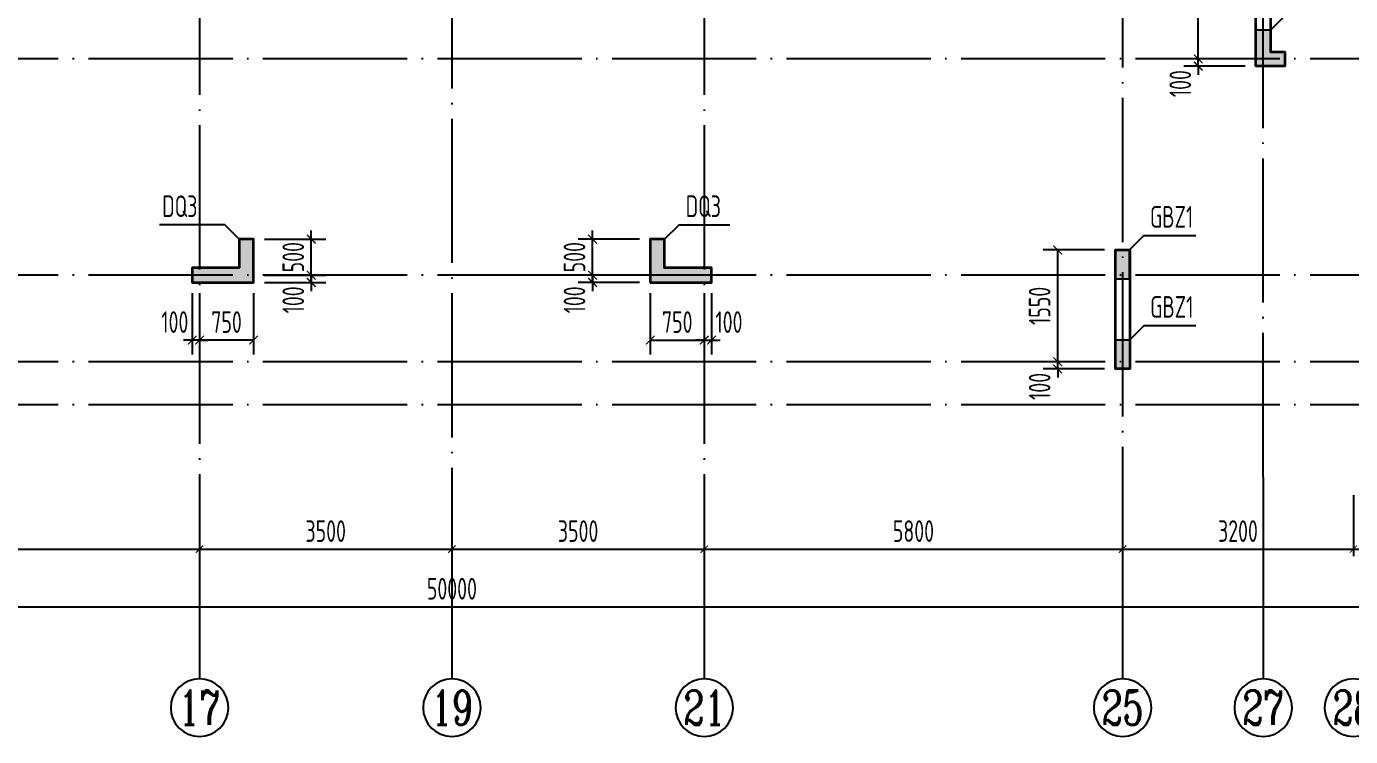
# Model space of a CAD drawing. Extents: x -668857 to 154266, y -275694 to 291306.
# Drawn here: x -320505 to -302145, y -79309 to -69458 of the extents above; entities that cross this region are included whole.
import ezdxf
from ezdxf.enums import TextEntityAlignment as Align

# ---------------------------------------------------------------- set-up
doc = ezdxf.new("R2010")
doc.units = 0
doc.header["$LTSCALE"] = 1000
doc.linetypes.add('DOTE', pattern=[2.42, 2, -0.2, 0.02, -0.2])
doc.layers.get('0').update_dxf_attribs({"linetype": 'CONTINUOUS'})
doc.layers.get('DEFPOINTS').update_dxf_attribs({"linetype": 'CONTINUOUS'})
for name, color, linetype in [('A-AXIS', 1, 'CONTINUOUS'), ('A-DOTE', 10, 'DOTE'), ('AXIS_NUM', 7, 'CONTINUOUS'), ('S-Q墙实线', 6, 'CONTINUOUS'), ('S-Q墙标注', 3, 'CONTINUOUS'), ('S-X详图填充', 252, 'CONTINUOUS'), ('S-X详图实线', 4, 'CONTINUOUS'), ('S-Y一般标注', 3, 'CONTINUOUS'), ('S-Z柱编号', 6, 'CONTINUOUS')]:
    doc.layers.add(name, color=color, linetype=linetype)
doc.styles.add('TSSD_Axis', font='complex.shx', dxfattribs={"width": 0.7, "bigfont": 'hztxt.shx'})
doc.styles.add('TSSD_DIMENSION', font='Tssdeng.shx', dxfattribs={"width": 0.7, "bigfont": 'tssdchn.shx'})
doc.styles.add('TSSD_REIN', font='tssdeng.shx', dxfattribs={"width": 0.7, "height": 300, "bigfont": 'tssdchn.shx'})
doc.styles.add('结构文字', font='zstxt.shx', dxfattribs={"width": 0.7, "bigfont": 'zshz.shx'})
doc.dimstyles.new('STRUCK', dxfattribs={"dimtxt": 400, "dimasz": 121, "dimexe": 200, "dimexo": 150, "dimgap": 115, "dimtad": 1, "dimdec": 0, "dimdsep": 46, "dimtxsty": '结构文字', "dimblk": 'ARCHTICK', "dimcen": 400, "dimclrd": 3, "dimclre": 3, "dimclrt": 7, "dimadec": 0, "dimazin": 0, "dimtfac": 1, "dimtdec": 0, "dimtix": 1, "dimtmove": 2, "dimatfit": 3, "dimldrblk": '_DIMX', "dimfxl": 0, "dimtolj": 1, "dimtzin": 0, "dimarcsym": 0})
doc.dimstyles.new('TSSD_100_100', dxfattribs={"dimtxt": 300, "dimasz": 100, "dimexe": 100, "dimexo": 250, "dimgap": 100, "dimtad": 1, "dimdec": 0, "dimzin": 0, "dimdsep": 46, "dimtxsty": 'TSSD_DIMENSION', "dimblk": 'ARCHTICK', "dimcen": 0, "dimdle": 100, "dimclrt": 7, "dimadec": 0, "dimazin": 0, "dimtfac": 1, "dimtdec": 0, "dimtix": 1, "dimtmove": 2, "dimatfit": 3, "dimldrblk": 'ARCHTICK', "dimfxl": 0, "dimtolj": 1, "dimtzin": 0, "dimarcsym": 0})

# ---------------------------------------------------------------- blocks, each defined once
blk = doc.blocks.new('_ArchTick')
at = {"color": 0, "linetype": 'ByBlock', "const_width": 0.15}
blk.add_lwpolyline([(-0.5, -0.5), (0.5, 0.5)], dxfattribs=at)
blk = doc.blocks.new('*D190')
at = {"layer": 'DEFPOINTS', "color": 0}
for p in [(20300, 3600), (26100, 3600), (26100, 2600)]:
    blk.add_point(p, dxfattribs=at)
at = {"layer": 'S-Y一般标注', "color": 0, "lineweight": -2}
for p, q in [((20300, 3350), (20300, 2500)), ((26100, 3350), (26100, 2500)), ((20200, 2600), (26200, 2600))]:
    blk.add_line(p, q, dxfattribs=at)
at = {"layer": 'S-Y一般标注', "color": 0, "lineweight": -2, "xscale": 100, "yscale": 100, "zscale": 100, "rotation": 180}
blk.add_blockref('_ArchTick', (20300, 2600), dxfattribs=at)
at = {"layer": 'S-Y一般标注', "color": 0, "lineweight": -2, "xscale": 100, "yscale": 100, "zscale": 100}
blk.add_blockref('_ArchTick', (26100, 2600), dxfattribs=at)
at = {"layer": 'S-Y一般标注', "color": 7, "insert": (23200, 2850), "char_height": 300, "attachment_point": 5, "style": 'TSSD_DIMENSION'}
blk.add_mtext('\\A1;5800', dxfattribs=at)
blk = doc.blocks.new('ts_axno')
at = {"color": 0, "linetype": 'ByBlock', "lineweight": -2}
blk.add_circle((0, 0), 0.5, dxfattribs=at)
at = {"color": 0, "linetype": 'ByBlock', "lineweight": -2, "style": 'TSSD_Axis', "width": 0.7}
blk.add_attdef('A', text='', height=0.6, dxfattribs=at).set_placement((0, 0), align=Align.MIDDLE_CENTER)
blk = doc.blocks.new('*D191')
at = {"layer": 'DEFPOINTS', "color": 0}
for p in [(26100, 3600), (29600, 3600), (29600, 2600)]:
    blk.add_point(p, dxfattribs=at)
at = {"layer": 'S-Y一般标注', "color": 0, "lineweight": -2}
for p, q in [((26100, 3350), (26100, 2500)), ((29600, 3350), (29600, 2500)), ((26000, 2600), (29700, 2600))]:
    blk.add_line(p, q, dxfattribs=at)
at = {"layer": 'S-Y一般标注', "color": 0, "lineweight": -2, "xscale": 100, "yscale": 100, "zscale": 100, "rotation": 180}
blk.add_blockref('_ArchTick', (26100, 2600), dxfattribs=at)
at = {"layer": 'S-Y一般标注', "color": 0, "lineweight": -2, "xscale": 100, "yscale": 100, "zscale": 100}
blk.add_blockref('_ArchTick', (29600, 2600), dxfattribs=at)
at = {"layer": 'S-Y一般标注', "color": 7, "insert": (27850, 2850), "char_height": 300, "attachment_point": 5, "style": 'TSSD_DIMENSION'}
blk.add_mtext('\\A1;3500', dxfattribs=at)
blk = doc.blocks.new('*D192')
at = {"layer": 'DEFPOINTS', "color": 0}
for p in [(33100, 3600), (38900, 3600), (38900, 2600)]:
    blk.add_point(p, dxfattribs=at)
at = {"layer": 'S-Y一般标注', "color": 0, "lineweight": -2}
for p, q in [((33100, 3350), (33100, 2500)), ((38900, 3350), (38900, 2500)), ((33000, 2600), (39000, 2600))]:
    blk.add_line(p, q, dxfattribs=at)
at = {"layer": 'S-Y一般标注', "color": 0, "lineweight": -2, "xscale": 100, "yscale": 100, "zscale": 100, "rotation": 180}
blk.add_blockref('_ArchTick', (33100, 2600), dxfattribs=at)
at = {"layer": 'S-Y一般标注', "color": 0, "lineweight": -2, "xscale": 100, "yscale": 100, "zscale": 100}
blk.add_blockref('_ArchTick', (38900, 2600), dxfattribs=at)
at = {"layer": 'S-Y一般标注', "color": 7, "insert": (36000, 2850), "char_height": 300, "attachment_point": 5, "style": 'TSSD_DIMENSION'}
blk.add_mtext('\\A1;5800', dxfattribs=at)
blk = doc.blocks.new('*D193')
at = {"layer": 'DEFPOINTS', "color": 0}
for p in [(42100, 3600), (45300, 3600), (45300, 2600)]:
    blk.add_point(p, dxfattribs=at)
at = {"layer": 'S-Y一般标注', "color": 0, "lineweight": -2}
for p, q in [((42100, 3350), (42100, 2500)), ((45300, 3350), (45300, 2500)), ((42000, 2600), (45400, 2600))]:
    blk.add_line(p, q, dxfattribs=at)
at = {"layer": 'S-Y一般标注', "color": 0, "lineweight": -2, "xscale": 100, "yscale": 100, "zscale": 100, "rotation": 180}
blk.add_blockref('_ArchTick', (42100, 2600), dxfattribs=at)
at = {"layer": 'S-Y一般标注', "color": 0, "lineweight": -2, "xscale": 100, "yscale": 100, "zscale": 100}
blk.add_blockref('_ArchTick', (45300, 2600), dxfattribs=at)
at = {"layer": 'S-Y一般标注', "color": 7, "insert": (43700, 2850), "char_height": 300, "attachment_point": 5, "style": 'TSSD_DIMENSION'}
blk.add_mtext('\\A1;3200', dxfattribs=at)
blk = doc.blocks.new('*D196')
at = {"layer": 'DEFPOINTS', "color": 0}
for p in [(4600, 3600), (54600, 3600), (54600, 1800)]:
    blk.add_point(p, dxfattribs=at)
at = {"layer": 'S-Y一般标注', "color": 0, "lineweight": -2}
for p, q in [((4600, 3350), (4600, 1700)), ((54600, 3350), (54600, 1700)), ((4500, 1800), (54700, 1800))]:
    blk.add_line(p, q, dxfattribs=at)
at = {"layer": 'S-Y一般标注', "color": 0, "lineweight": -2, "xscale": 100, "yscale": 100, "zscale": 100, "rotation": 180}
blk.add_blockref('_ArchTick', (4600, 1800), dxfattribs=at)
at = {"layer": 'S-Y一般标注', "color": 0, "lineweight": -2, "xscale": 100, "yscale": 100, "zscale": 100}
blk.add_blockref('_ArchTick', (54600, 1800), dxfattribs=at)
at = {"layer": 'S-Y一般标注', "color": 7, "insert": (29600, 2050), "char_height": 300, "attachment_point": 5, "style": 'TSSD_DIMENSION'}
blk.add_mtext('\\A1;50000', dxfattribs=at)
blk = doc.blocks.new('*D199')
at = {"layer": 'DEFPOINTS', "color": 0}
for p in [(29600, 3600), (33100, 3600), (33100, 2600)]:
    blk.add_point(p, dxfattribs=at)
at = {"layer": 'S-Y一般标注', "color": 0, "lineweight": -2}
for p, q in [((29600, 3350), (29600, 2500)), ((33100, 3350), (33100, 2500)), ((29500, 2600), (33200, 2600))]:
    blk.add_line(p, q, dxfattribs=at)
at = {"layer": 'S-Y一般标注', "color": 0, "lineweight": -2, "xscale": 100, "yscale": 100, "zscale": 100, "rotation": 180}
blk.add_blockref('_ArchTick', (29600, 2600), dxfattribs=at)
at = {"layer": 'S-Y一般标注', "color": 0, "lineweight": -2, "xscale": 100, "yscale": 100, "zscale": 100}
blk.add_blockref('_ArchTick', (33100, 2600), dxfattribs=at)
at = {"layer": 'S-Y一般标注', "color": 7, "insert": (31350, 2850), "char_height": 300, "attachment_point": 5, "style": 'TSSD_DIMENSION'}
blk.add_mtext('\\A1;3500', dxfattribs=at)
blk = doc.blocks.new('*D200')
at = {"layer": 'DEFPOINTS', "color": 0}
for p in [(38900, 3600), (42100, 3600), (42100, 2600)]:
    blk.add_point(p, dxfattribs=at)
at = {"layer": 'S-Y一般标注', "color": 0, "lineweight": -2}
for p, q in [((38900, 3350), (38900, 2500)), ((42100, 3350), (42100, 2500)), ((38800, 2600), (42200, 2600))]:
    blk.add_line(p, q, dxfattribs=at)
at = {"layer": 'S-Y一般标注', "color": 0, "lineweight": -2, "xscale": 100, "yscale": 100, "zscale": 100, "rotation": 180}
blk.add_blockref('_ArchTick', (38900, 2600), dxfattribs=at)
at = {"layer": 'S-Y一般标注', "color": 0, "lineweight": -2, "xscale": 100, "yscale": 100, "zscale": 100}
blk.add_blockref('_ArchTick', (42100, 2600), dxfattribs=at)
at = {"layer": 'S-Y一般标注', "color": 7, "insert": (40500, 2850), "char_height": 300, "attachment_point": 5, "style": 'TSSD_DIMENSION'}
blk.add_mtext('\\A1;3200', dxfattribs=at)
blk = doc.blocks.new('*D1834')
at = {"layer": 'DEFPOINTS', "color": 0}
for p in [(-312656, -72909), (-311856, -72909), (-311856, -73009)]:
    blk.add_point(p, dxfattribs=at)
at = {"layer": 'S-Q墙标注', "color": 3, "lineweight": -2}
for p, q in [((-312656, -72909), (-312656, -72788)), ((-312006, -72909), (-312856, -72909)), ((-312006, -73009), (-312856, -73009)), ((-312656, -73009), (-312656, -72909)), ((-312656, -73009), (-312656, -73130))]:
    blk.add_line(p, q, dxfattribs=at)
at = {"layer": 'S-Q墙标注', "color": 3, "lineweight": -2, "xscale": 121, "yscale": 121, "zscale": 121}
for p, rotation in [((-312656, -72909), 270), ((-312656, -73009), 90)]:
    blk.add_blockref('_ArchTick', p, dxfattribs=dict(at, rotation=rotation))
at = {"layer": 'S-Q墙标注', "color": 7, "insert": (-312906, -73251), "char_height": 300, "attachment_point": 5, "rotation": 90, "style": 'TSSD_REIN'}
blk.add_mtext('\\A1;100', dxfattribs=at)
blk = doc.blocks.new('_DIMX')
blk.add_line((-150, 0), (150, 0))
at = {"const_width": 50}
blk.add_lwpolyline([(-70, -70), (70, 70)], dxfattribs=at)
blk = doc.blocks.new('*D1835')
at = {"layer": 'DEFPOINTS', "color": 0}
for p in [(-312656, -72409), (-311856, -72409), (-311856, -72909)]:
    blk.add_point(p, dxfattribs=at)
at = {"layer": 'S-Q墙标注', "color": 3, "lineweight": -2}
for p, q in [((-312656, -72409), (-312656, -72288)), ((-312006, -72409), (-312856, -72409)), ((-312656, -72909), (-312656, -72409)), ((-312006, -72909), (-312856, -72909)), ((-312656, -72909), (-312656, -73030))]:
    blk.add_line(p, q, dxfattribs=at)
at = {"layer": 'S-Q墙标注', "color": 3, "lineweight": -2, "xscale": 121, "yscale": 121, "zscale": 121}
for p, rotation in [((-312656, -72409), 270), ((-312656, -72909), 90)]:
    blk.add_blockref('_ArchTick', p, dxfattribs=dict(at, rotation=rotation))
at = {"layer": 'S-Q墙标注', "color": 7, "insert": (-312906, -72659), "char_height": 300, "attachment_point": 5, "rotation": 90, "style": 'TSSD_REIN'}
blk.add_mtext('\\A1;500', dxfattribs=at)
blk = doc.blocks.new('*D1836')
at = {"layer": 'DEFPOINTS', "color": 0}
for p in [(-318106, -73009), (-317356, -73009), (-318106, -73809)]:
    blk.add_point(p, dxfattribs=at)
at = {"layer": 'S-Q墙标注', "color": 3, "lineweight": -2}
for p, q in [((-318106, -73159), (-318106, -74009)), ((-317356, -73159), (-317356, -74009)), ((-317356, -73809), (-318106, -73809))]:
    blk.add_line(p, q, dxfattribs=at)
at = {"layer": 'S-Q墙标注', "color": 3, "lineweight": -2, "xscale": 121, "yscale": 121, "zscale": 121, "rotation": 180}
blk.add_blockref('_ArchTick', (-318106, -73809), dxfattribs=at)
at = {"layer": 'S-Q墙标注', "color": 3, "lineweight": -2, "xscale": 121, "yscale": 121, "zscale": 121}
blk.add_blockref('_ArchTick', (-317356, -73809), dxfattribs=at)
at = {"layer": 'S-Q墙标注', "color": 7, "insert": (-317731, -73559), "char_height": 300, "attachment_point": 5, "style": 'TSSD_REIN'}
blk.add_mtext('\\A1;750', dxfattribs=at)
blk = doc.blocks.new('*D1837')
at = {"layer": 'DEFPOINTS', "color": 0}
for p in [(-318206, -73009), (-318106, -73009), (-318206, -73809)]:
    blk.add_point(p, dxfattribs=at)
at = {"layer": 'S-Q墙标注', "color": 3, "lineweight": -2}
for p, q in [((-318206, -73159), (-318206, -74009)), ((-318106, -73159), (-318106, -74009)), ((-318206, -73809), (-318327, -73809)), ((-318106, -73809), (-318206, -73809)), ((-318106, -73809), (-317985, -73809))]:
    blk.add_line(p, q, dxfattribs=at)
at = {"layer": 'S-Q墙标注', "color": 3, "lineweight": -2, "xscale": 121, "yscale": 121, "zscale": 121}
blk.add_blockref('_ArchTick', (-318206, -73809), dxfattribs=at)
at = {"layer": 'S-Q墙标注', "color": 3, "lineweight": -2, "xscale": 121, "yscale": 121, "zscale": 121, "rotation": 180}
blk.add_blockref('_ArchTick', (-318106, -73809), dxfattribs=at)
at = {"layer": 'S-Q墙标注', "color": 7, "insert": (-318448, -73559), "char_height": 300, "attachment_point": 5, "style": 'TSSD_REIN'}
blk.add_mtext('\\A1;100', dxfattribs=at)
blk = doc.blocks.new('*D1878')
at = {"layer": 'DEFPOINTS', "color": 0}
for p in [(-311856, -73009), (-311106, -73009), (-311106, -73809)]:
    blk.add_point(p, dxfattribs=at)
at = {"layer": 'S-Q墙标注', "color": 3, "lineweight": -2}
for p, q in [((-311856, -73159), (-311856, -74009)), ((-311106, -73159), (-311106, -74009)), ((-311856, -73809), (-311106, -73809))]:
    blk.add_line(p, q, dxfattribs=at)
at = {"layer": 'S-Q墙标注', "color": 3, "lineweight": -2, "xscale": 121, "yscale": 121, "zscale": 121, "rotation": 180}
blk.add_blockref('_ArchTick', (-311856, -73809), dxfattribs=at)
at = {"layer": 'S-Q墙标注', "color": 3, "lineweight": -2, "xscale": 121, "yscale": 121, "zscale": 121}
blk.add_blockref('_ArchTick', (-311106, -73809), dxfattribs=at)
at = {"layer": 'S-Q墙标注', "color": 7, "insert": (-311481, -73559), "char_height": 300, "attachment_point": 5, "style": 'TSSD_REIN'}
blk.add_mtext('\\A1;750', dxfattribs=at)
blk = doc.blocks.new('*D1879')
at = {"layer": 'DEFPOINTS', "color": 0}
for p in [(-311106, -73009), (-311006, -73009), (-311006, -73809)]:
    blk.add_point(p, dxfattribs=at)
at = {"layer": 'S-Q墙标注', "color": 3, "lineweight": -2}
for p, q in [((-311106, -73159), (-311106, -74009)), ((-311006, -73159), (-311006, -74009)), ((-311106, -73809), (-311227, -73809)), ((-311106, -73809), (-311006, -73809)), ((-311006, -73809), (-310885, -73809))]:
    blk.add_line(p, q, dxfattribs=at)
at = {"layer": 'S-Q墙标注', "color": 3, "lineweight": -2, "xscale": 121, "yscale": 121, "zscale": 121}
blk.add_blockref('_ArchTick', (-311106, -73809), dxfattribs=at)
at = {"layer": 'S-Q墙标注', "color": 3, "lineweight": -2, "xscale": 121, "yscale": 121, "zscale": 121, "rotation": 180}
blk.add_blockref('_ArchTick', (-311006, -73809), dxfattribs=at)
at = {"layer": 'S-Q墙标注', "color": 7, "insert": (-310764, -73559), "char_height": 300, "attachment_point": 5, "style": 'TSSD_REIN'}
blk.add_mtext('\\A1;100', dxfattribs=at)
blk = doc.blocks.new('*D1880')
at = {"layer": 'DEFPOINTS', "color": 0}
for p in [(-306206, -74109), (-305406, -74109), (-305406, -74209)]:
    blk.add_point(p, dxfattribs=at)
at = {"layer": 'S-Q墙标注', "color": 3, "lineweight": -2}
for p, q in [((-306206, -74109), (-306206, -73988)), ((-305556, -74109), (-306406, -74109)), ((-306206, -74209), (-306206, -74109)), ((-305556, -74209), (-306406, -74209)), ((-306206, -74209), (-306206, -74330))]:
    blk.add_line(p, q, dxfattribs=at)
at = {"layer": 'S-Q墙标注', "color": 3, "lineweight": -2, "xscale": 121, "yscale": 121, "zscale": 121}
for p, rotation in [((-306206, -74109), 270), ((-306206, -74209), 90)]:
    blk.add_blockref('_ArchTick', p, dxfattribs=dict(at, rotation=rotation))
at = {"layer": 'S-Q墙标注', "color": 7, "insert": (-306456, -74451), "char_height": 300, "attachment_point": 5, "rotation": 90, "style": 'TSSD_REIN'}
blk.add_mtext('\\A1;100', dxfattribs=at)
blk = doc.blocks.new('*D1881')
at = {"layer": 'DEFPOINTS', "color": 0}
for p in [(-306206, -72559), (-305406, -72559), (-305406, -74109)]:
    blk.add_point(p, dxfattribs=at)
at = {"layer": 'S-Q墙标注', "color": 3, "lineweight": -2}
for p, q in [((-305556, -72559), (-306406, -72559)), ((-306206, -74109), (-306206, -72559)), ((-305556, -74109), (-306406, -74109))]:
    blk.add_line(p, q, dxfattribs=at)
at = {"layer": 'S-Q墙标注', "color": 3, "lineweight": -2, "xscale": 121, "yscale": 121, "zscale": 121}
for p, rotation in [((-306206, -72559), 90), ((-306206, -74109), 270)]:
    blk.add_blockref('_ArchTick', p, dxfattribs=dict(at, rotation=rotation))
at = {"layer": 'S-Q墙标注', "color": 7, "insert": (-306456, -73334), "char_height": 300, "attachment_point": 5, "rotation": 90, "style": 'TSSD_REIN'}
blk.add_mtext('\\A1;1550', dxfattribs=at)
blk = doc.blocks.new('*D1896')
at = {"layer": 'DEFPOINTS', "color": 0}
for p in [(-304256, -69909), (-303456, -69909), (-303456, -70009)]:
    blk.add_point(p, dxfattribs=at)
at = {"layer": 'S-Q墙标注', "color": 3, "lineweight": -2}
for p, q in [((-303606, -69909), (-304456, -69909)), ((-304256, -69909), (-304256, -69788)), ((-304256, -70009), (-304256, -69909)), ((-303606, -70009), (-304456, -70009)), ((-304256, -70009), (-304256, -70130))]:
    blk.add_line(p, q, dxfattribs=at)
at = {"layer": 'S-Q墙标注', "color": 3, "lineweight": -2, "xscale": 121, "yscale": 121, "zscale": 121}
for p, rotation in [((-304256, -69909), 270), ((-304256, -70009), 90)]:
    blk.add_blockref('_ArchTick', p, dxfattribs=dict(at, rotation=rotation))
at = {"layer": 'S-Q墙标注', "color": 7, "insert": (-304506, -70251), "char_height": 300, "attachment_point": 5, "rotation": 90, "style": 'TSSD_REIN'}
blk.add_mtext('\\A1;100', dxfattribs=at)
blk = doc.blocks.new('*D1897')
at = {"layer": 'DEFPOINTS', "color": 0}
for p in [(-304256, -67809), (-303456, -67809), (-303456, -69909)]:
    blk.add_point(p, dxfattribs=at)
at = {"layer": 'S-Q墙标注', "color": 3, "lineweight": -2}
for p, q in [((-303606, -67809), (-304456, -67809)), ((-304256, -69909), (-304256, -67809)), ((-303606, -69909), (-304456, -69909))]:
    blk.add_line(p, q, dxfattribs=at)
at = {"layer": 'S-Q墙标注', "color": 3, "lineweight": -2, "xscale": 121, "yscale": 121, "zscale": 121}
for p, rotation in [((-304256, -67809), 90), ((-304256, -69909), 270)]:
    blk.add_blockref('_ArchTick', p, dxfattribs=dict(at, rotation=rotation))
at = {"layer": 'S-Q墙标注', "color": 7, "insert": (-304506, -68859), "char_height": 300, "attachment_point": 5, "rotation": 90, "style": 'TSSD_REIN'}
blk.add_mtext('\\A1;2100', dxfattribs=at)
blk = doc.blocks.new('*D1901')
at = {"layer": 'DEFPOINTS', "color": 0}
for p in [(-317356, -72909), (-317356, -73009), (-316556, -72909)]:
    blk.add_point(p, dxfattribs=at)
at = {"layer": 'S-Q墙标注', "color": 3, "lineweight": -2}
for p, q in [((-316556, -72909), (-316556, -72788)), ((-317206, -72909), (-316356, -72909)), ((-317206, -73009), (-316356, -73009)), ((-316556, -73009), (-316556, -72909)), ((-316556, -73009), (-316556, -73130))]:
    blk.add_line(p, q, dxfattribs=at)
at = {"layer": 'S-Q墙标注', "color": 3, "lineweight": -2, "xscale": 121, "yscale": 121, "zscale": 121}
for p, rotation in [((-316556, -72909), 270), ((-316556, -73009), 90)]:
    blk.add_blockref('_ArchTick', p, dxfattribs=dict(at, rotation=rotation))
at = {"layer": 'S-Q墙标注', "color": 7, "insert": (-316806, -73251), "char_height": 300, "attachment_point": 5, "rotation": 90, "style": 'TSSD_REIN'}
blk.add_mtext('\\A1;100', dxfattribs=at)
blk = doc.blocks.new('*D1902')
at = {"layer": 'DEFPOINTS', "color": 0}
for p in [(-317356, -72409), (-316556, -72409), (-317356, -72909)]:
    blk.add_point(p, dxfattribs=at)
at = {"layer": 'S-Q墙标注', "color": 3, "lineweight": -2}
for p, q in [((-316556, -72409), (-316556, -72288)), ((-317206, -72409), (-316356, -72409)), ((-316556, -72909), (-316556, -72409)), ((-317206, -72909), (-316356, -72909)), ((-316556, -72909), (-316556, -73030))]:
    blk.add_line(p, q, dxfattribs=at)
at = {"layer": 'S-Q墙标注', "color": 3, "lineweight": -2, "xscale": 121, "yscale": 121, "zscale": 121}
for p, rotation in [((-316556, -72409), 270), ((-316556, -72909), 90)]:
    blk.add_blockref('_ArchTick', p, dxfattribs=dict(at, rotation=rotation))
at = {"layer": 'S-Q墙标注', "color": 7, "insert": (-316806, -72659), "char_height": 300, "attachment_point": 5, "rotation": 90, "style": 'TSSD_REIN'}
blk.add_mtext('\\A1;500', dxfattribs=at)
blk = doc.blocks.new('20210726.16395156')
at = {"layer": 'A-AXIS'}
for p, q in [((26100, 3600), (26100, 800)), ((29600, 3600), (29600, 800)), ((33100, 3600), (33100, 800)), ((38900, 3600.1), (38900, 800.1)), ((40850, 3600.2), (40850, 800.2))]:
    blk.add_line(p, q, dxfattribs=at)
at = {"layer": 'A-DOTE'}
for p, q in [((29600, 18249.9), (29600, 3600)), ((38900.2, 13700), (38900, 3600)), ((40850, 3600.2), (40850, 11500)), ((26100, 10900), (26100, 3600)), ((33100, 10900), (33100, 3600)), ((55600, 9400), (3600, 9400)), ((55600, 6400), (3600, 6400)), ((55600, 5200), (3600, 5200)), ((55600, 4600), (3600, 4600))]:
    blk.add_line(p, q, dxfattribs=at)
at = {"layer": 'A-AXIS'}
ref = blk.add_blockref('ts_axno', (26100, 400), dxfattribs=dict(at, xscale=-800, yscale=800, zscale=800, rotation=180))
ref.add_attrib('10', '17', dxfattribs={"layer": 'AXIS_NUM', "height": 480, "style": 'TSSD_Axis', "width": 0.7}).set_placement((26100, 400), align=Align.MIDDLE_CENTER)
ref = blk.add_blockref('ts_axno', (29600, 400), dxfattribs=dict(at, xscale=-800, yscale=800, zscale=800, rotation=180))
ref.add_attrib('13', '19', dxfattribs={"layer": 'AXIS_NUM', "height": 480, "style": 'TSSD_Axis', "width": 0.7}).set_placement((29600, 400), align=Align.MIDDLE_CENTER)
ref = blk.add_blockref('ts_axno', (33100, 400), dxfattribs=dict(at, xscale=-800, yscale=800, zscale=800, rotation=180))
ref.add_attrib('13', '21', dxfattribs={"layer": 'AXIS_NUM', "height": 480, "style": 'TSSD_Axis', "width": 0.7}).set_placement((33100, 400), align=Align.MIDDLE_CENTER)
ref = blk.add_blockref('ts_axno', (38900, 400.1), dxfattribs=dict(at, xscale=-800, yscale=800, zscale=800, rotation=180))
ref.add_attrib('17', '25', dxfattribs={"layer": 'AXIS_NUM', "height": 480, "style": 'TSSD_Axis', "width": 0.7}).set_placement((38900, 400.1), align=Align.MIDDLE_CENTER)
ref = blk.add_blockref('ts_axno', (40850, 400.2), dxfattribs=dict(at, xscale=-800, yscale=800, zscale=800, rotation=180))
ref.add_attrib('5', '27', dxfattribs={"layer": 'AXIS_NUM', "height": 480, "style": 'TSSD_Axis', "width": 0.7}).set_placement((40850, 400.2), align=Align.MIDDLE_CENTER)
ref = blk.add_blockref('ts_axno', (42100, 400), dxfattribs=dict(at, xscale=-800, yscale=800, zscale=800, rotation=180))
ref.add_attrib('19', '28', dxfattribs={"layer": 'AXIS_NUM', "height": 480, "style": 'TSSD_Axis', "width": 0.7}).set_placement((42100, 400), align=Align.MIDDLE_CENTER)
at = {"layer": 'S-Y一般标注'}
for base, p1, p2, picture, middle in [((54600, 1800), (4600, 3600), (54600, 3600), '*D196', (29600, 2050)), ((26100, 2600), (20300, 3600), (26100, 3600), '*D190', (23200, 2850)), ((29600, 2600), (26100, 3600), (29600, 3600), '*D191', (27850, 2850)), ((33100, 2600), (29600, 3600), (33100, 3600), '*D199', (31350, 2850)), ((38900, 2600.1), (33100, 3600), (38900, 3600.1), '*D192', (36000, 2850.1)), ((42100, 2600.1), (38900, 3600.1), (42100, 3600.1), '*D200', (40500, 2850.1)), ((45300, 2600.1), (42100, 3600.1), (45300, 3600.1), '*D193', (43700, 2850.1))]:
    dim = blk.add_linear_dim(base=base, p1=p1, p2=p2, dimstyle='TSSD_100_100', dxfattribs=at)
    dim.commit()
    dim.dimension.update_dxf_attribs({"geometry": picture, "text_midpoint": middle})

msp = doc.modelspace()

# ---------------------------------------------------------------- hatches: boundary and pattern name
at = {"layer": 'S-X详图填充'}
h = msp.add_hatch(color=256, dxfattribs=at)
h.dxf.hatch_style = 1
h.paths.add_polyline_path([(-303255.9, -69508.61), (-303455.9, -69508.61), (-303455.9, -70008.61), (-303055.9, -70008.61), (-303055.9, -69808.61), (-303255.9, -69808.61)])
h = msp.add_hatch(color=256, dxfattribs=at)
h.dxf.hatch_style = 1
h.paths.add_polyline_path([(-317555.89, -72808.61), (-318205.89, -72808.61), (-318205.89, -73008.61), (-317355.89, -73008.61), (-317355.89, -72408.61), (-317555.89, -72408.61)])
h = msp.add_hatch(color=256, dxfattribs=at)
h.dxf.hatch_style = 1
h.paths.add_polyline_path([(-311655.91, -72808.61), (-311005.91, -72808.61), (-311005.91, -73008.61), (-311855.91, -73008.61), (-311855.91, -72408.61), (-311655.91, -72408.61)])
h = msp.add_hatch(color=256, dxfattribs=at)
h.dxf.hatch_style = 1
h.paths.add_polyline_path([(-305408.38, -72958.62), (-305208.38, -72958.62), (-305208.38, -72558.62), (-305408.38, -72558.62)])
h = msp.add_hatch(color=256, dxfattribs=at)
h.dxf.hatch_style = 1
h.paths.add_polyline_path([(-305405.9, -74208.62), (-305205.9, -74208.62), (-305205.9, -73808.62), (-305405.9, -73808.62)])

# ---------------------------------------------------------------- linework, layer by layer
at = {"layer": 'S-Q墙实线', "lineweight": 35}
for points in [[(-303455.91, -70008.61), (-303455.91, -68858.61), (-303455.91, -68408.61), (-303455.91, -67708.61), (-303255.91, -67708.61), (-303255.91, -68408.61), (-303255.91, -68858.61), (-303255.91, -69808.61), (-303055.91, -69808.61), (-303055.91, -70008.61)], [(-317555.89, -72808.61), (-318205.89, -72808.61), (-318205.89, -73008.61), (-317355.89, -73008.61), (-317355.89, -72408.61), (-317555.89, -72408.61)], [(-311855.91, -73008.61), (-311005.91, -73008.61), (-311005.91, -72808.61), (-311655.91, -72808.61), (-311655.91, -72408.61), (-311855.91, -72408.61)]]:
    msp.add_lwpolyline(points, close=True, dxfattribs=at)
for points in [[(-305405.9, -72908.61), (-305405.89, -72558.63), (-305205.89, -72558.63), (-305205.9, -72908.61)], [(-305205.9, -72908.61), (-305205.9, -74208.62), (-305405.9, -74208.62), (-305405.9, -72908.61)]]:
    msp.add_lwpolyline(points, dxfattribs=at)
at = {"layer": 'S-X详图实线'}
for points in [[(-303255.9, -69508.61), (-303455.9, -69508.61), (-303455.9, -70008.61), (-303055.9, -70008.61), (-303055.9, -69808.61), (-303255.9, -69808.61), (-303255.9, -69508.61)], [(-317355.89, -72408.61), (-317555.89, -72408.61), (-317555.89, -72808.61), (-318205.89, -72808.61), (-318205.89, -73008.61), (-317355.89, -73008.61), (-317355.89, -72508.61)], [(-311855.91, -72408.61), (-311655.91, -72408.61), (-311655.91, -72808.61), (-311005.91, -72808.61), (-311005.91, -73008.61), (-311855.91, -73008.61), (-311855.91, -72508.61)], [(-305408.38, -72958.62), (-305208.38, -72958.62), (-305208.38, -72558.62), (-305408.38, -72558.62), (-305408.38, -72958.62)], [(-305405.9, -74208.62), (-305205.9, -74208.62), (-305205.9, -73808.62), (-305405.9, -73808.62), (-305405.9, -74208.62)]]:
    msp.add_lwpolyline(points, close=True, dxfattribs=at)
at = {"layer": 'S-Z柱编号', "color": 7}
for points in [[(-303255.9, -69508.61), (-303055.9, -69308.61), (-302294.46, -69308.61)], [(-317555.89, -72408.61), (-317755.89, -72208.61), (-318661.25, -72208.61)], [(-311655.91, -72408.61), (-311455.91, -72208.61), (-310753.27, -72208.61)], [(-305210.89, -72558.62), (-305010.89, -72358.62), (-304291.68, -72358.62)], [(-305208.41, -73808.62), (-305008.41, -73608.62), (-304289.2, -73608.62)]]:
    msp.add_lwpolyline(points, dxfattribs=at)

# ---------------------------------------------------------------- block references
at = {"layer": 'A-DOTE'}
msp.add_blockref('20210726.16395156', (-344205.9, -79308.66), dxfattribs=at)

# ---------------------------------------------------------------- texts
at = {"layer": 'S-Z柱编号', "color": 7, "style": 'TSSD_REIN', "width": 0.7}
for s, p in [('DQ3', (-318623.19, -72191.77)), ('DQ3', (-311363.98, -72191.77)), ('GBZ1', (-304925.72, -72339.12)), ('GBZ1', (-304923.24, -73589.12))]:
    msp.add_text(s, height=300, dxfattribs=at).set_placement(p, align=Align.BOTTOM_LEFT)

# ---------------------------------------------------------------- dimensions: what is measured, and where the dimension line sits
at = {"layer": 'S-Q墙标注'}
for base, p1, p2, angle, picture, middle in [((-304255.91, -67808.61), (-303455.91, -69908.61), (-303455.91, -67808.61), 90, '*D1897', (-304505.91, -68858.61)), ((-316555.87, -72408.61), (-317355.87, -72908.61), (-317355.89, -72408.61), 90, '*D1902', (-316805.87, -72658.61)), ((-312655.93, -72408.61), (-311855.93, -72908.61), (-311855.91, -72408.61), 90, '*D1835', (-312905.93, -72658.61)), ((-306205.89, -72558.62), (-305405.89, -74108.61), (-305405.89, -72558.62), 90, '*D1881', (-306455.89, -73333.62)), ((-318105.9, -73808.61), (-317355.87, -73008.61), (-318105.9, -73008.61), 180, '*D1836', (-317730.88, -73558.61))]:
    dim = msp.add_linear_dim(base=base, p1=p1, p2=p2, angle=angle, dimstyle='STRUCK', override={"dimtxt": 300, "dimgap": 100, "dimtxsty": 'TSSD_REIN'}, dxfattribs=at)
    dim.commit()
    dim.dimension.update_dxf_attribs({"geometry": picture, "text_midpoint": middle})
for base, p1, p2, angle, picture, middle in [((-304255.91, -69908.61), (-303455.91, -70008.61), (-303455.91, -69908.61), 90, '*D1896', (-304505.91, -70250.54)), ((-316555.87, -72908.61), (-317355.87, -73008.61), (-317355.87, -72908.61), 90, '*D1901', (-316805.87, -73250.54)), ((-312655.93, -72908.61), (-311855.93, -73008.61), (-311855.93, -72908.61), 90, '*D1834', (-312905.93, -73250.54)), ((-318205.91, -73808.61), (-318105.9, -73008.61), (-318205.91, -73008.61), 180, '*D1837', (-318447.83, -73558.61)), ((-306205.89, -74108.61), (-305405.89, -74208.62), (-305405.89, -74108.61), 90, '*D1880', (-306455.89, -74450.54))]:
    dim = msp.add_linear_dim(base=base, p1=p1, p2=p2, angle=angle, dimstyle='STRUCK', override={"dimtxt": 300, "dimgap": 100, "dimtxsty": 'TSSD_REIN'}, dxfattribs=at)
    dim.commit()
    dim.dimension.update_dxf_attribs({"geometry": picture, "text_midpoint": middle, "dimtype": 160})
dim = msp.add_linear_dim(base=(-311105.9, -73808.61), p1=(-311855.93, -73008.61), p2=(-311105.9, -73008.61), dimstyle='STRUCK', override={"dimtxt": 300, "dimgap": 100, "dimtxsty": 'TSSD_REIN'}, dxfattribs=at)
dim.commit()
dim.dimension.update_dxf_attribs({"geometry": '*D1878', "text_midpoint": (-311480.91, -73558.61)})
dim = msp.add_linear_dim(base=(-311005.89, -73808.61), p1=(-311105.9, -73008.61), p2=(-311005.89, -73008.61), dimstyle='STRUCK', override={"dimtxt": 300, "dimgap": 100, "dimtxsty": 'TSSD_REIN'}, dxfattribs=at)
dim.commit()
dim.dimension.update_dxf_attribs({"geometry": '*D1879', "text_midpoint": (-310763.96, -73558.61), "dimtype": 160})

doc.saveas('drawing.dxf')
